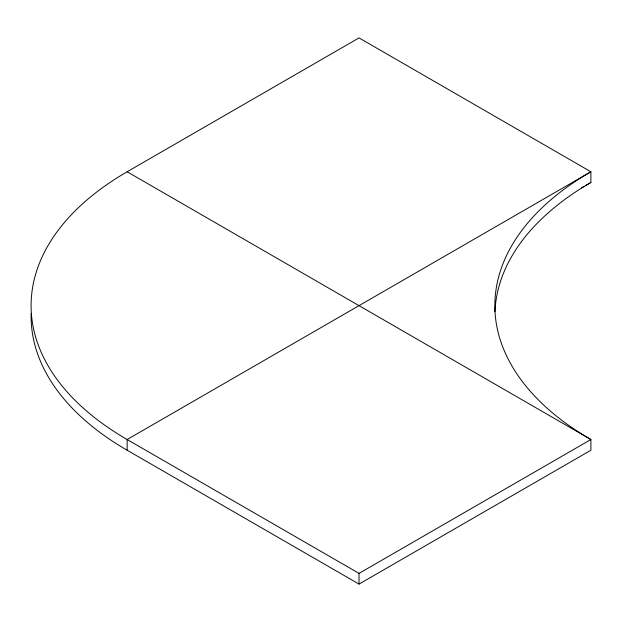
<?xml version="1.0" encoding="UTF-8"?>
<svg xmlns="http://www.w3.org/2000/svg" width="622" height="622" viewBox="0 0 622 622"><rect width="100%" height="100%" fill="white"/><g stroke="black" fill="none" stroke-linecap="round" stroke-linejoin="round"><path stroke-width="0.93" d="M127.145 450.227L127.145 439.521A327.926 189.321 0 0 1 127.145 171.773L359.026 37.903L590.9 171.773A327.926 189.321 0 0 0 590.9 439.521L590.9 450.227L359.026 584.097L127.145 450.227A327.926 189.321 0 0 1 31.139 313.504M581.656 187.821L584.182 186.359M585.862 185.395L590.9 182.479L590.9 171.773L127.145 439.521L359.026 573.391L590.9 439.521L127.145 171.773M359.026 573.391L359.026 584.097M494.957 311.599A327.926 189.321 0 0 1 590.9 182.479"/></g></svg>
